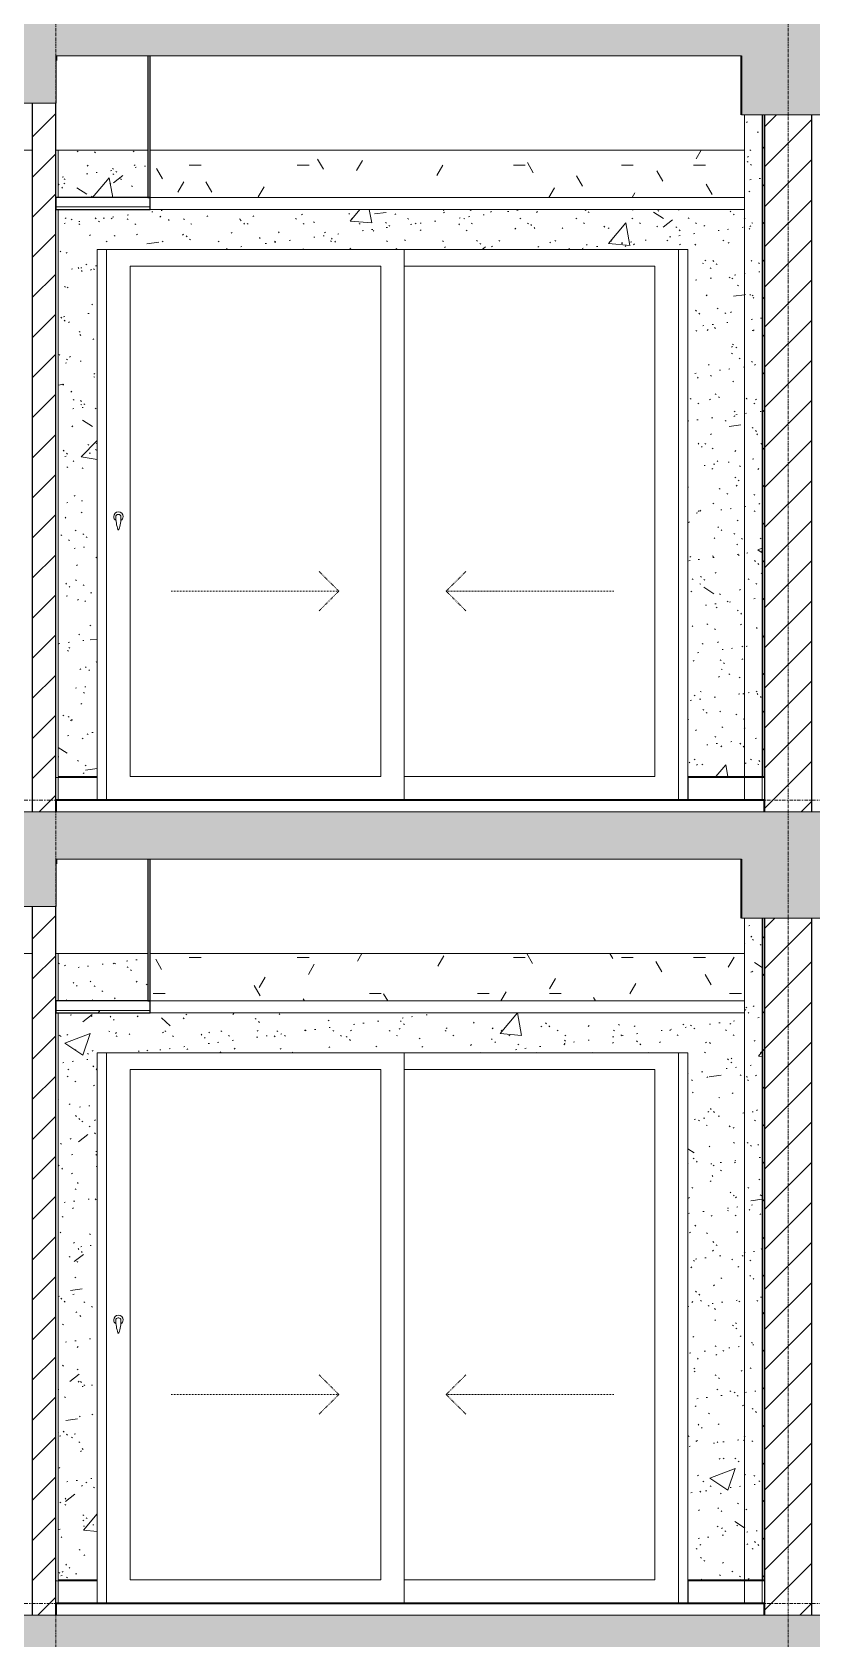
# Model space of a CAD drawing. Header units: millimetres. Extents: x -92143 to -2058, y -8802 to 35300.
# Drawn here: x -48537 to -45237, y 5450 to 12250 of the extents above; entities that cross this region are included whole.
import ezdxf

# ---------------------------------------------------------------- set-up
doc = ezdxf.new("R2010")
doc.units = ezdxf.units.MM
for name, pattern in [('Centre', [31.75, 6.35, -4.7625, 15.875, -4.7625]), ('Dash', [6.35, 3.175, -3.175]), ('Grid Line', [22.225, 12.7, -3.175, 3.175, -3.175])]:
    doc.linetypes.add(name, pattern=pattern)
for name, color, linetype, lineweight in [('0-1', 7, 'Continuous', 5), ('A-CLNG', 13, 'Continuous', 9), ('A-CLNG-1', 250, 'Continuous', 25), ('A-CLNG-2', 7, 'Continuous', 9), ('A-CLNG-PATT-2', 7, 'Continuous', 9), ('A-CLNG-PATT-3', 254, 'Continuous', 18), ('A-DETL-GENF-1', 7, 'Continuous', 9), ('A-DETL-THIN', 151, 'Continuous', 9), ('A-DOOR', 31, 'Continuous', 9), ('A-DOOR-FRAM', 31, 'Continuous', 9), ('A-DOOR-GLAZ', 31, 'Continuous', 9), ('A-DOOR-HDLN', 31, 'Dash', 18), ('A-FLOR-1', 10, 'Continuous', 35), ('A-FLOR-HRAL', 11, 'Continuous', 9), ('A-FLOR-HRAL-1', 253, 'Continuous', 18), ('A-FLOR-HRAL-2', 9, 'Continuous', 9), ('A-FLOR-LEVL-2', 51, 'Centre', 9), ('A-FLOR-PATT-1', 7, 'Continuous', 9), ('A-WALL-2', 250, 'Continuous', 25), ('A-WALL-3', 113, 'Continuous', 25), ('A-WALL-PATT-1', 7, 'Continuous', 9), ('A-WALL-PATT-2', 9, 'Continuous', 9), ('A-WALL-PATT-4', 111, 'Continuous', 9), ('I-WALL-1', 250, 'Continuous', 25), ('I-WALL-2', 7, 'Continuous', 9), ('S-BEAM-2', 7, 'Continuous', 9), ('S-BEAM-3', 10, 'Continuous', 35), ('S-GRID-1', 1, 'Grid Line', 9)]:
    doc.layers.add(name, color=color, linetype=linetype, lineweight=lineweight)
pattern_1 = [(45, (-51987.05, 14125), (-84.8528, 84.8528), [])]
pattern_2 = [(50, (-51987.05, 14125), (1093.104, -95.634), [114.3, -1257.3]), (355, (-51987, 14125), (-211.46, 1146.34), [91.44, -1005.84]), (100.451, (-51896, 14117), (881.66, 1050.7), [97.14, -1068.54]), (46.184, (-51987, 14429.8), (1626.47, -252.26), [171.45, -1885.95]), (96.636, (-51851.5, 14408.8), (1424.42, 1484.57), [145.7, -1602.8]), (351.184, (-51987, 14429.8), (1424.43, 1484.55), [137.16, -1508.76]), (21, (-51834.65, 14353.6), (909.69, -613.59), [114.3, -1257.3]), (326, (-51834.7, 14353.6), (370.81, 1105.13), [91.44, -1005.84]), (71.451, (-51758.8, 14302.5), (1280.5, 491.53), [97.14, -1068.54]), (37.5, (-51987.05, 14125), (18.531, 507.33), [50.292, -943.356, 50.292, -970.788, -1009.65]), (37.5, (-51987.05, 14125), (18.531, 507.33), [-2014.73, 50.29, -959.36]), (7.5, (-51987.05, 14125), (400.918, 601.084), [50.292, -531.876, 50.292, -920.496, -384.81]), (7.5, (-51987.05, 14125), (400.918, 601.084), [-1552.956, 50.29, -334.52]), (327.5, (-52326.9, 14125), (813.545, -34.374), [50.292, -330.708, 50.292, -1138.428, -1577.34]), (327.5, (-52326.9, 14125), (813.545, -34.374), [-1569.72, 50.29, -1527.05]), (317.5, (-52479.3, 14125), (888.775, 152.56), [50.29, -445.01, 50.29, -739.14, -1120.14]), (317.5, (-52479.3, 14125), (888.775, 152.56), [-1284.73, 50.29, -1069.85])]
pattern_3 = [(37.5, (-51987.05, 14125), (-4.7995, 146.8239), [5.029, -110.795, 5.029, -124.511, -123.825]), (37.5, (-51987.05, 14125), (-4.7995, 146.8239), [-245.364, 5.029, -118.796]), (7.5, (-51987.05, 14125), (134.8574, 215.0472), [5.029, -57.455, 5.029, -99.365, -40.005]), (7.5, (-51987.05, 14125), (134.8574, 215.0472), [-166.878, 5.029, -34.976]), (327.5, (-52080.78, 14125), (237.2978, 0.4316), [5.029, -33.071, 5.029, -132.131, -179.07]), (327.5, (-52080.78, 14125), (237.2978, 0.4316), [-175.26, 5.029, -174.041]), (317.5, (-52080.78, 14125), (229.067, 66.8792), [5.029, -14.021, 5.029, -84.887, -102.87]), (317.5, (-52080.78, 14125), (229.067, 66.8792), [-108.966, 5.029, -97.841])]
pattern_4 = [(45, (-51987.05, 14125), (-79.5495, 79.5495), [])]
pattern_5 = [(0, (-51987.05, 14125), (609.6, 152.4), [50.292, -406.908, 50.292, -406.908, -2438.4]), (0, (-51987.05, 14125), (609.6, 152.4), [-914.4, 50.292, -864.108, 50.292, -406.908, -1066.8]), (0, (-51987.05, 14125), (609.6, 152.4), [-2286, 50.292, -254.508, 50.292, -711.708]), (120, (-51758.45, 14201.2), (-436.7823, 451.729), [50.292, -406.908, 50.292, -2845.308]), (120, (-51758.45, 14201.2), (-436.7823, 451.729), [-507.492, -406.908, 50.292, -864.108, -1524]), (120, (-51758.45, 14201.2), (-436.7823, 451.729), [-1828.8, 50.292, -406.908, 50.292, -1016.508]), (120, (-51758.45, 14201.2), (-436.7823, 451.729), [-2336.292, -254.508, 50.292, -711.708]), (240, (-51682.25, 14506), (-172.8177, -604.129), [50.292, -406.908, 50.292, -406.908, -2438.4]), (240, (-51682.25, 14506), (-172.8177, -604.129), [-914.4, 50.292, -864.108, 50.292, -406.908, -1066.8]), (240, (-51682.25, 14506), (-172.8177, -604.129), [-2286, 50.292, -254.508, 50.292, -711.708])]

# ---------------------------------------------------------------- blocks, each defined once
blk = doc.blocks.new('NCV_TKTC_KET CAU_rvt-1-TKCS_MẶT CẮT E')
at = {"layer": 'A-FLOR-PATT-1'}
h = blk.add_hatch(color=256, dxfattribs=at)
h.paths.add_polyline_path([(-48635.6, 12130), (-48635.6, 12150), (-50536.9, 12150), (-50536.9, 12130), (-48844.9, 12130)])
h.paths.add_polyline_path([(-73236.9, 12130), (-73236.9, 12150), (-75336.9, 12150), (-75336.9, 12130), (-73352.2, 12130)])
h.paths.add_polyline_path([(-20336.9, 12130), (-20336.9, 12150), (-22235.3, 12150), (-22235.3, 12130), (-20484.2, 12130)])
h.paths.add_polyline_path([(-66936.9, 12130), (-65032.3, 12130), (-65032.3, 12150), (-66936.9, 12150)])
h.paths.add_polyline_path([(-22435.3, 12130), (-22435.3, 12150), (-22438.4, 12150), (-22438.4, 12130)])
h.paths.add_polyline_path([(-28536.9, 12130), (-28536.9, 12150), (-30435.3, 12150), (-30435.3, 12130), (-28807.5, 12130)])
h.paths.add_polyline_path([(-58736.9, 12130), (-56833.3, 12130), (-56833.3, 12150), (-58736.9, 12150)])
h.paths.add_polyline_path([(-30635.3, 12130), (-30635.3, 12150), (-30638.4, 12150), (-30638.4, 12130)])
h.paths.add_polyline_path([(-40434.4, 12130), (-40434.4, 12150), (-42336.9, 12150), (-42336.9, 12130), (-40521.7, 12130)])
h.paths.add_polyline_path([(-48435.6, 12130), (-48433.3, 12130), (-48433.3, 12150), (-48435.6, 12150)])
h = blk.add_hatch(color=256, dxfattribs=at)
h.paths.add_polyline_path([(-74122.9, 8730), (-73236.9, 8730), (-73236.9, 8750), (-75336.9, 8750), (-75336.9, 8730), (-74739.4, 8730)])
h.paths.add_polyline_path([(-20336.9, 8730), (-20336.9, 8750), (-22235.3, 8750), (-22235.3, 8730), (-20484.2, 8730)])
h.paths.add_polyline_path([(-66936.9, 8730), (-65032.3, 8730), (-65032.3, 8750), (-66936.9, 8750)])
h.paths.add_polyline_path([(-22438.4, 8730), (-22435.3, 8730.3), (-22435.3, 8750), (-22438.4, 8749.9), (-22438.4, 8741.9)])
h.paths.add_polyline_path([(-28536.9, 8730), (-28536.9, 8750), (-30435.3, 8750), (-30435.3, 8730), (-28807.5, 8730)])
h.paths.add_polyline_path([(-58736.9, 8730), (-56833.3, 8730), (-56833.3, 8750), (-58736.9, 8750)])
h.paths.add_polyline_path([(-50536.9, 8730), (-48635.6, 8730), (-48635.6, 8750), (-50536.9, 8750)])
h.paths.add_polyline_path([(-30635.3, 8730), (-30635.3, 8750), (-30638.4, 8750), (-30638.4, 8730)])
h.paths.add_polyline_path([(-40434.4, 8730), (-40434.4, 8750), (-42336.9, 8750), (-42336.9, 8730), (-40521.7, 8730)])
h.paths.add_polyline_path([(-48435.6, 8730), (-48433.3, 8730), (-48433.3, 8750), (-48435.6, 8750)])
at = {"layer": 'A-FLOR-1'}
for p, q in [((-48435.6, 12130), (-48433.3, 12130)), ((-48433.3, 12130), (-48433.3, 12150)), ((-48435.6, 8730), (-48433.3, 8730)), ((-48433.3, 8730), (-48433.3, 8750))]:
    blk.add_line(p, q, dxfattribs=at)
at = {"layer": 'S-BEAM-2'}
for p, q in [((-48536.9, 11750), (-50436.9, 11750)), ((-48046.9, 11750), (-48436.9, 11750)), ((-45521.9, 11750), (-48036.9, 11750)), ((-48536.9, 8350), (-50436.9, 8350)), ((-48046.9, 8350), (-48436.9, 8350)), ((-45521.9, 8350), (-48036.9, 8350))]:
    blk.add_line(p, q, dxfattribs=at)
at = {"layer": 'S-BEAM-3'}
for p, q in [((-45536.9, 12150), (-45536.9, 11900)), ((-45536.9, 8750), (-45536.9, 8500))]:
    blk.add_line(p, q, dxfattribs=at)
blk = doc.blocks.new('Railing - Railing-915953-TKCS_MẶT CẮT E')
at = {"layer": 'A-FLOR-HRAL-1'}
for p, q in [((-45436.9, 5695), (-45446.9, 5695)), ((-45446.9, 5695), (-45446.9, 5600)), ((-45436.9, 5600), (-45436.9, 5695)), ((-45446.9, 5600), (-45436.9, 5600))]:
    blk.add_line(p, q, dxfattribs=at)
at = {"layer": 'A-FLOR-HRAL-2'}
for p, q in [((-45760.3, 5600), (-45760.3, 5695)), ((-45760.3, 5695), (-45521.9, 5695)), ((-45521.9, 5600), (-45521.9, 5695)), ((-45521.9, 5695), (-45446.9, 5695))]:
    blk.add_line(p, q, dxfattribs=at)
blk = doc.blocks.new('Railing - Railing-915947-TKCS_MẶT CẮT E')
at = {"layer": 'A-FLOR-HRAL-2'}
for p, q in [((-48436.9, 5695), (-48426.9, 5695)), ((-48426.9, 5600), (-48426.9, 5695)), ((-48426.9, 5695), (-48262.4, 5695)), ((-48262.4, 5695), (-48262.4, 5600))]:
    blk.add_line(p, q, dxfattribs=at)
blk = doc.blocks.new('CL_01-VÁCH DỰNG THẠCH CAO CĂN HỘ LOẠI 1-5D6 - CL_01-VÁCH DỰNG THẠCH CAO CĂN HỘ LOẠI 1A-5-913136-TKCS_MẶT CẮT E')
at = {"layer": 'A-CLNG-PATT-3'}
h = blk.add_hatch(dxfattribs=at)
h.set_pattern_fill('FP_2', color=256, style=0, pattern_type=2)
h.set_pattern_definition(pattern_5)
h.paths.add_polyline_path([(-47611.8, 8150), (-45521.9, 8150), (-45521.9, 8350), (-48036.9, 8350), (-48036.9, 8150)])
at = {"layer": 'A-CLNG-1'}
for p, q in [((-48046.9, 8750), (-48046.9, 8150)), ((-48036.9, 8150), (-48036.9, 8750)), ((-48046.9, 8150), (-48036.9, 8150))]:
    blk.add_line(p, q, dxfattribs=at)
blk = doc.blocks.new('NCV_TKTC_TANG 2_rvt-1-TKCS_MẶT CẮT E')
at = {"layer": 'A-CLNG-PATT-2'}
h = blk.add_hatch(dxfattribs=at)
h.set_pattern_fill('FP_12', color=256, style=0, pattern_type=2)
h.set_pattern_definition([(0, (-51987.05, 14125), (1219.2, 304.8), [50.29, -864.11, 50.29, -864.11, -4876.8]), (0, (-51987.05, 14125), (1219.2, 304.8), [-1828.8, 50.29, -1778.51, 50.29, -864.11, -2133.6]), (0, (-51987.05, 14125), (1219.2, 304.8), [-4572, 50.29, -559.31, 50.29, -1473.71]), (120, (-51529.85, 14277.4), (-873.565, 903.458), [50.29, -864.11, 50.29, -5740.91]), (120, (-51529.85, 14277.4), (-873.565, 903.458), [-964.69, -864.11, 50.29, -1778.51, -3048]), (120, (-51529.85, 14277.4), (-873.565, 903.458), [-3657.6, 50.29, -864.11, 50.29, -2083.31]), (120, (-51529.85, 14277.4), (-873.565, 903.458), [-4622.29, -559.31, 50.29, -1473.71]), (240, (-51377.45, 14887), (-345.635, -1208.258), [50.29, -864.11, 50.29, -5740.91]), (240, (-51377.45, 14887), (-345.635, -1208.258), [-964.69, -864.11, 50.29, -1778.51, -3048]), (240, (-51377.45, 14887), (-345.635, -1208.258), [-3657.6, 50.29, -864.11, 50.29, -2083.31]), (240, (-51377.45, 14887), (-345.635, -1208.258), [-4622.29, -559.31, 50.29, -1473.71])])
h.paths.add_polyline_path([(-48036.9, 8100), (-48036.9, 8110), (-48436.9, 8110), (-48436.9, 8100)])
at = {"layer": 'A-WALL-PATT-1'}
h = blk.add_hatch(dxfattribs=at)
h.set_pattern_fill('FP_5', color=256, style=0, pattern_type=2)
h.set_pattern_definition(pattern_4)
h.paths.add_polyline_path([(-45436.9, 5700), (-45436.9, 8500), (-45446.9, 8500), (-45446.9, 5700)])
at = {"layer": 'A-WALL-PATT-2'}
h = blk.add_hatch(dxfattribs=at)
h.set_pattern_fill('FP_1', color=256, style=0, pattern_type=2)
h.set_pattern_definition(pattern_1)
h.paths.add_polyline_path([(-48536.6, 5550), (-48436.9, 5550), (-48436.9, 8550), (-48536.9, 8550), (-48536.9, 5550)])
h = blk.add_hatch(dxfattribs=at)
h.set_pattern_fill('FP_7', color=256, style=0, pattern_type=2)
h.set_pattern_definition(pattern_2)
h.paths.add_polyline_path([(-45521.9, 5700), (-45511.9, 5700), (-45511.9, 8500), (-45521.9, 8500), (-45521.9, 5977.7)])
h = blk.add_hatch(dxfattribs=at)
h.set_pattern_fill('FP_6', color=256, style=0, pattern_type=2)
h.set_pattern_definition(pattern_3)
h.paths.add_polyline_path([(-45521.9, 5700), (-45511.9, 5700), (-45511.9, 8500), (-45521.9, 8500), (-45521.9, 5977.7)])
h = blk.add_hatch(dxfattribs=at)
h.set_pattern_fill('FP_7', color=256, style=0, pattern_type=2)
h.set_pattern_definition(pattern_2)
h.paths.add_polyline_path([(-45454, 5700), (-45446.9, 5700), (-45446.9, 8500), (-45511.9, 8500), (-45511.9, 5700)])
h = blk.add_hatch(dxfattribs=at)
h.set_pattern_fill('FP_6', color=256, style=0, pattern_type=2)
h.set_pattern_definition(pattern_3)
h.paths.add_polyline_path([(-45454, 5700), (-45446.9, 5700), (-45446.9, 8500), (-45511.9, 8500), (-45511.9, 5700)])
h = blk.add_hatch(dxfattribs=at)
h.set_pattern_fill('FP_7', color=256, style=0, pattern_type=2)
h.set_pattern_definition(pattern_2)
h.paths.add_polyline_path([(-48426.9, 5700), (-48262.4, 5700), (-48262.4, 7930), (-45762.4, 7930), (-45762.2, 5700), (-45521.9, 5700), (-45521.9, 8100), (-48426.9, 8100), (-48426.9, 5977.7)])
h.paths.add_polyline_path([(-48305, 8150), (-48046.9, 8150), (-48046.9, 8350), (-48426.9, 8350), (-48426.9, 8150)])
h = blk.add_hatch(dxfattribs=at)
h.set_pattern_fill('FP_6', color=256, style=0, pattern_type=2)
h.set_pattern_definition(pattern_3)
h.paths.add_polyline_path([(-48426.9, 5700), (-48262.4, 5700), (-48262.4, 7930), (-45762.4, 7930), (-45762.2, 5700), (-45521.9, 5700), (-45521.9, 8100), (-48426.9, 8100), (-48426.9, 5977.7)])
h.paths.add_polyline_path([(-48305, 8150), (-48046.9, 8150), (-48046.9, 8350), (-48426.9, 8350), (-48426.9, 8150)])
at = {"layer": 'A-CLNG-1'}
for p, q in [((-48036.9, 8150), (-48436.9, 8150)), ((-48436.9, 8150), (-48436.9, 8100)), ((-48436.9, 8100), (-48036.9, 8100)), ((-48036.9, 8100), (-48036.9, 8150))]:
    blk.add_line(p, q, dxfattribs=at)
at = {"layer": 'A-CLNG-2'}
for p, q in [((-48036.9, 8110), (-48436.9, 8110)), ((-48036.9, 8150), (-45521.9, 8150)), ((-45521.9, 8100), (-48036.9, 8100))]:
    blk.add_line(p, q, dxfattribs=at)
at = {"layer": 'A-FLOR-1'}
for p, q in [((-45436.9, 5600), (-48436.9, 5600)), ((-48436.9, 5600), (-48436.9, 5550)), ((-45436.9, 5550), (-45436.9, 5600))]:
    blk.add_line(p, q, dxfattribs=at)
at = {"layer": 'A-WALL-2'}
for p, q in [((-48536.9, 8550), (-48536.9, 5550)), ((-48436.9, 5550), (-48436.9, 8550))]:
    blk.add_line(p, q, dxfattribs=at)
at = {"layer": 'I-WALL-1'}
for p, q in [((-45446.9, 8500), (-45446.9, 5700)), ((-45436.9, 5700), (-45436.9, 8500)), ((-45446.9, 5700), (-45436.9, 5700))]:
    blk.add_line(p, q, dxfattribs=at)
at = {"layer": 'I-WALL-2'}
for p, q in [((-45521.9, 5700), (-45521.9, 8500)), ((-48426.9, 8350), (-48426.9, 8150)), ((-48426.9, 8100), (-48426.9, 5700)), ((-48262.4, 5700), (-48262.4, 7930)), ((-48262.4, 7930), (-45762.4, 7930)), ((-45762.4, 7930), (-45762.4, 5700)), ((-48426.9, 5700), (-48262.4, 5700)), ((-45762.4, 5700), (-45521.9, 5700)), ((-45511.9, 5700), (-45521.9, 5700)), ((-45511.9, 5700), (-45446.9, 5700))]:
    blk.add_line(p, q, dxfattribs=at)
at = {"layer": 'A-CLNG'}
blk.add_blockref('CL_01-VÁCH DỰNG THẠCH CAO CĂN HỘ LOẠI 1-5D6 - CL_01-VÁCH DỰNG THẠCH CAO CĂN HỘ LOẠI 1A-5-913136-TKCS_MẶT CẮT E', (0, 0), dxfattribs=at)
at = {"layer": 'A-FLOR-HRAL'}
for name in ['Railing - Railing-915947-TKCS_MẶT CẮT E', 'Railing - Railing-915953-TKCS_MẶT CẮT E']:
    blk.add_blockref(name, (0, 0), dxfattribs=at)
blk = doc.blocks.new('CL_01-VÁCH DỰNG THẠCH CAO CĂN HỘ LOẠI 1-5D6 - CL_01-VÁCH DỰNG THẠCH CAO CĂN HỘ LOẠI 1A-5-V178-TKCS_MẶT CẮT E')
at = {"layer": 'A-CLNG-PATT-3'}
h = blk.add_hatch(dxfattribs=at)
h.set_pattern_fill('FP_2', color=256, style=0, pattern_type=2)
h.set_pattern_definition(pattern_5)
h.paths.add_polyline_path([(-45521.9, 11550), (-45521.9, 11750), (-48036.9, 11750), (-48036.9, 11550), (-46378.8, 11550)])
at = {"layer": 'A-CLNG-1'}
for p, q in [((-48046.9, 12150), (-48046.9, 11550)), ((-48036.9, 11550), (-48036.9, 12150)), ((-48046.9, 11550), (-48036.9, 11550))]:
    blk.add_line(p, q, dxfattribs=at)
blk = doc.blocks.new('NCV_TKTC_TANG 3 - 4_rvt-2-TKCS_MẶT CẮT E')
at = {"layer": 'A-WALL-PATT-1'}
h = blk.add_hatch(dxfattribs=at)
h.set_pattern_fill('FP_5', color=256, style=0, pattern_type=2)
h.set_pattern_definition(pattern_4)
h.paths.add_polyline_path([(-45446.9, 9100), (-45436.9, 9100), (-45436.9, 11900), (-45446.9, 11900), (-45446.9, 9630.1)])
at = {"layer": 'A-WALL-PATT-2'}
h = blk.add_hatch(dxfattribs=at)
h.set_pattern_fill('FP_1', color=256, style=0, pattern_type=2)
h.set_pattern_definition(pattern_1)
h.paths.add_polyline_path([(-48436.9, 8950), (-48436.9, 11950), (-48536.9, 11950), (-48536.6, 8950)])
h = blk.add_hatch(dxfattribs=at)
h.set_pattern_fill('FP_7', color=256, style=0, pattern_type=2)
h.set_pattern_definition(pattern_2)
h.paths.add_polyline_path([(-45521.9, 9100), (-45511.9, 9100), (-45511.9, 11900), (-45521.9, 11900), (-45521.9, 9630.1)])
h = blk.add_hatch(dxfattribs=at)
h.set_pattern_fill('FP_6', color=256, style=0, pattern_type=2)
h.set_pattern_definition(pattern_3)
h.paths.add_polyline_path([(-45521.9, 9100), (-45511.9, 9100), (-45511.9, 11900), (-45521.9, 11900), (-45521.9, 9630.1)])
h = blk.add_hatch(dxfattribs=at)
h.set_pattern_fill('FP_7', color=256, style=0, pattern_type=2)
h.set_pattern_definition(pattern_2)
h.paths.add_polyline_path([(-45446.9, 9100), (-45446.9, 11900), (-45511.9, 11900), (-45511.9, 9100)])
h = blk.add_hatch(dxfattribs=at)
h.set_pattern_fill('FP_6', color=256, style=0, pattern_type=2)
h.set_pattern_definition(pattern_3)
h.paths.add_polyline_path([(-45446.9, 9100), (-45446.9, 11900), (-45511.9, 11900), (-45511.9, 9100)])
h = blk.add_hatch(dxfattribs=at)
h.set_pattern_fill('FP_7', color=256, style=0, pattern_type=2)
h.set_pattern_definition(pattern_2)
h.paths.add_polyline_path([(-48426.9, 9100), (-48262.4, 9100), (-48262.4, 11330), (-45762.4, 11330), (-45762.2, 9100), (-45521.9, 9100), (-45521.9, 11500), (-48426.9, 11500), (-48426.9, 9630.1)])
h.paths.add_polyline_path([(-48426.9, 11550), (-48046.9, 11550), (-48046.9, 11750), (-48426.9, 11750)])
h = blk.add_hatch(dxfattribs=at)
h.set_pattern_fill('FP_6', color=256, style=0, pattern_type=2)
h.set_pattern_definition(pattern_3)
h.paths.add_polyline_path([(-48426.9, 9100), (-48262.4, 9100), (-48262.4, 11330), (-45762.4, 11330), (-45762.2, 9100), (-45521.9, 9100), (-45521.9, 11500), (-48426.9, 11500), (-48426.9, 9630.1)])
h.paths.add_polyline_path([(-48426.9, 11550), (-48046.9, 11550), (-48046.9, 11750), (-48426.9, 11750)])
at = {"layer": 'A-CLNG-1'}
for p, q in [((-48036.9, 11550), (-48436.9, 11550)), ((-48436.9, 11550), (-48436.9, 11500)), ((-48436.9, 11500), (-48036.9, 11500)), ((-48036.9, 11500), (-48036.9, 11550))]:
    blk.add_line(p, q, dxfattribs=at)
at = {"layer": 'A-CLNG-2'}
for p, q in [((-48036.9, 11510), (-48436.9, 11510)), ((-48036.9, 11550), (-45521.9, 11550)), ((-45521.9, 11500), (-48036.9, 11500))]:
    blk.add_line(p, q, dxfattribs=at)
at = {"layer": 'A-FLOR-1'}
for p, q in [((-45436.9, 9000), (-48436.9, 9000)), ((-48436.9, 9000), (-48436.9, 8950)), ((-45436.9, 8950), (-45436.9, 9000))]:
    blk.add_line(p, q, dxfattribs=at)
at = {"layer": 'A-WALL-2'}
for p, q in [((-48536.9, 11950), (-48536.9, 8950)), ((-48436.9, 8950), (-48436.9, 11950))]:
    blk.add_line(p, q, dxfattribs=at)
at = {"layer": 'I-WALL-1'}
for p, q in [((-45446.9, 11900), (-45446.9, 9100)), ((-45436.9, 9100), (-45436.9, 11900)), ((-45446.9, 9100), (-45436.9, 9100))]:
    blk.add_line(p, q, dxfattribs=at)
at = {"layer": 'I-WALL-2'}
for p, q in [((-45521.9, 9100), (-45521.9, 11900)), ((-48426.9, 11750), (-48426.9, 11550)), ((-48426.9, 11500), (-48426.9, 9100)), ((-48262.4, 9100), (-48262.4, 11330)), ((-48262.4, 11330), (-45762.4, 11330)), ((-45762.4, 11330), (-45762.4, 9100)), ((-48426.9, 9100), (-48262.4, 9100)), ((-45762.4, 9100), (-45521.9, 9100)), ((-45511.9, 9100), (-45521.9, 9100)), ((-45511.9, 9100), (-45446.9, 9100))]:
    blk.add_line(p, q, dxfattribs=at)
at = {"layer": 'A-CLNG'}
blk.add_blockref('CL_01-VÁCH DỰNG THẠCH CAO CĂN HỘ LOẠI 1-5D6 - CL_01-VÁCH DỰNG THẠCH CAO CĂN HỘ LOẠI 1A-5-V178-TKCS_MẶT CẮT E', (0, 0), dxfattribs=at)
at = {"layer": 'A-FLOR-HRAL'}
for name in ['Railing - Railing-915947-TKCS_MẶT CẮT E', 'Railing - Railing-915953-TKCS_MẶT CẮT E']:
    blk.add_blockref(name, (0, 3400), dxfattribs=at)
blk = doc.blocks.new('DEG_02-DEG_03 - DEG_02-2500x2400mm-CỬA ĐI 02 CÁNH TRƯỢT-V77-TKCS_MẶT CẮT E')
at = {"layer": 'A-DOOR'}
for p, q in [((-46961.9, 5600), (-46961.9, 7930)), ((-48121.9, 5700), (-48121.9, 7860)), ((-48121.9, 7860), (-47061.9, 7860)), ((-47061.9, 7860), (-47061.9, 5700)), ((-47061.9, 5700), (-48121.9, 5700))]:
    blk.add_line(p, q, dxfattribs=at)
at = {"layer": 'A-DOOR', "flags": 128}
blk.add_lwpolyline([(-48170.4, 6808.7), (-48170.4, 6808.7), (-48170.4, 6808.7), (-48170.5, 6808.7), (-48170.5, 6808.7), (-48170.5, 6808.7), (-48170.5, 6808.7), (-48170.5, 6808.7), (-48170.5, 6808.7), (-48170.6, 6808.7), (-48170.6, 6808.7), (-48170.6, 6808.7), (-48170.6, 6808.7), (-48170.7, 6808.7), (-48170.7, 6808.7), (-48170.7, 6808.7), (-48170.8, 6808.7), (-48170.8, 6808.7), (-48170.8, 6808.7), (-48170.9, 6808.7), (-48170.9, 6808.7), (-48171, 6808.7), (-48171, 6808.7), (-48171.1, 6808.7), (-48171.1, 6808.7), (-48171.2, 6808.7), (-48171.2, 6808.7), (-48171.3, 6808.7), (-48171.3, 6808.7), (-48171.4, 6808.7), (-48171.4, 6808.7), (-48171.5, 6808.7), (-48171.6, 6808.7), (-48171.6, 6808.7), (-48171.7, 6808.7), (-48171.7, 6808.7), (-48171.8, 6808.7), (-48171.9, 6808.7), (-48171.9, 6808.7), (-48172, 6808.7), (-48172, 6808.7), (-48172.1, 6808.7), (-48172.2, 6808.7), (-48172.2, 6808.7), (-48172.3, 6808.7), (-48172.3, 6808.7), (-48172.4, 6808.7), (-48172.4, 6808.7), (-48172.5, 6808.7), (-48172.6, 6808.7), (-48172.6, 6808.7), (-48172.7, 6808.7), (-48172.7, 6808.7), (-48172.8, 6808.7), (-48172.8, 6808.7), (-48172.9, 6808.7), (-48172.9, 6808.7), (-48173, 6808.7), (-48173, 6808.7), (-48173, 6808.7), (-48173.1, 6808.7), (-48173.1, 6808.7), (-48173.2, 6808.7), (-48173.2, 6808.7), (-48173.2, 6808.7), (-48173.3, 6808.7), (-48173.3, 6808.7), (-48173.3, 6808.7), (-48173.3, 6808.7), (-48173.3, 6808.7), (-48173.4, 6808.7), (-48173.4, 6808.7), (-48173.4, 6808.7), (-48173.4, 6808.7), (-48173.4, 6808.7), (-48173.4, 6808.7), (-48173.4, 6808.7)], dxfattribs=at)
at = {"layer": 'A-DOOR'}
for centre, radius, start, end in [((-48171.9, 6800), 20, 0, 180), ((-48171.9, 6800), 20, 180, 240), ((-48173.4, 6799.2), 9.45, 90, 180), ((-48170.4, 6799.2), 9.45, 0, 90), ((-48171.9, 6800), 20, 300, 0), ((-48018.1, 6799.2), 164.8, 180, 199.13397), ((-48171.6, 6746), 2.34, 199.13397, 261.03098), ((-48172.3, 6746), 2.34, 278.96902, 340.86603), ((-48325.7, 6799.2), 164.8, 340.86603, 0)]:
    blk.add_arc(centre, radius, start, end, dxfattribs=at)
at = {"layer": 'A-DOOR-FRAM'}
for p, q in [((-48261.9, 7930), (-48261.9, 5600)), ((-48221.9, 5600), (-48221.9, 7930)), ((-45801.9, 5600), (-45801.9, 7930)), ((-45761.9, 5600), (-45761.9, 5700))]:
    blk.add_line(p, q, dxfattribs=at)
at = {"layer": 'A-DOOR-GLAZ'}
for p, q in [((-45901.9, 7860), (-46961.9, 7860)), ((-45901.9, 5700), (-45901.9, 7860)), ((-46961.9, 5700), (-45901.9, 5700))]:
    blk.add_line(p, q, dxfattribs=at)
at = {"layer": 'A-DOOR-HDLN'}
for p, q in [((-47239.2, 6484.2), (-47324, 6569.1)), ((-46784.7, 6484.2), (-46699.8, 6569.1)), ((-47949.2, 6484.2), (-47239.2, 6484.2)), ((-47239.2, 6484.2), (-47324, 6399.4)), ((-46784.7, 6484.2), (-46699.8, 6399.4)), ((-46074.7, 6484.2), (-46784.7, 6484.2))]:
    blk.add_line(p, q, dxfattribs=at)

msp = doc.modelspace()

# ---------------------------------------------------------------- hatches: boundary and pattern name
at = {"layer": 'A-DETL-GENF-1'}
for points in [[(-17236.9, 11750), (-17236.9, 12350), (-78233.3, 12350), (-78233.3, 11750), (-77935.7, 11750), (-77935.7, 12150), (-73233.6, 12150), (-73233.6, 11950), (-73033.3, 11950), (-73033.3, 12150), (-70108.5, 12150), (-70108.5, 11900), (-69708.5, 11900), (-69708.5, 12150), (-65032.3, 12150), (-65032.3, 11950), (-64832.3, 11950), (-64832.3, 12150), (-61933.6, 12150), (-61933.6, 11900), (-61533.6, 11900), (-61533.6, 12150), (-56833.3, 12150), (-56833.3, 11950), (-56633.3, 11950), (-56633.3, 12150), (-53733.2, 12150), (-53733.2, 11900), (-53333.2, 11900), (-53333.2, 12150), (-48635.6, 12150), (-48635.6, 11950), (-48435.6, 11950), (-48435.6, 12150), (-45535.3, 12150), (-45535.3, 11900), (-45134.4, 11900), (-45134.4, 12150), (-40434.4, 12150), (-40434.4, 11950), (-40234.4, 11950), (-40234.4, 12150), (-37436.9, 12150), (-37436.9, 11900), (-37037.4, 11900), (-37037.4, 12150), (-33860.3, 12150), (-33860.3, 11900), (-33436.9, 11900), (-33436.9, 12150), (-30635.3, 12150), (-30635.3, 11950), (-30435.3, 11950), (-30435.3, 12150), (-25735.7, 12150), (-25735.7, 11900), (-25335.7, 11900), (-25335.7, 12150), (-22435.3, 12150), (-22435.3, 11950), (-22235.3, 11950), (-22235.3, 12150), (-17535.3, 12150), (-17535.3, 11750)], [(-77935.7, 8350), (-77935.7, 8750), (-73233.6, 8750), (-73233.6, 8550), (-73033.3, 8550), (-73033.3, 8750), (-70108.5, 8750), (-70108.5, 8500), (-69708.5, 8500), (-69708.5, 8750), (-65032.3, 8750), (-65032.3, 8550), (-64832.3, 8550), (-64832.3, 8750), (-61933.6, 8750), (-61933.6, 8500), (-61533.6, 8500), (-61533.6, 8750), (-56833.3, 8750), (-56833.3, 8550), (-56633.3, 8550), (-56633.3, 8750), (-53733.2, 8750), (-53733.2, 8500), (-53333.2, 8500), (-53333.2, 8750), (-48635.6, 8750), (-48635.6, 8550), (-48435.6, 8550), (-48435.6, 8750), (-45535.3, 8750), (-45535.3, 8500), (-45134.4, 8500), (-45134.4, 8750), (-40434.4, 8750), (-40434.4, 8550), (-40234.4, 8550), (-40234.4, 8750), (-37436.9, 8750), (-37436.9, 8500), (-37037.4, 8500), (-37037.4, 8750), (-33860.3, 8750), (-33860.3, 8500), (-33436.9, 8500), (-33436.9, 8750), (-30635.3, 8750), (-30635.3, 8550), (-30435.3, 8550), (-30435.3, 8750), (-25735.7, 8750), (-25735.7, 8500), (-25335.7, 8500), (-25335.7, 8750), (-22435.3, 8750), (-22435.3, 8550), (-22235.3, 8550), (-22235.3, 8750), (-17535.3, 8750), (-17535.3, 8350), (-17236.9, 8350), (-17236.9, 8950), (-78233.3, 8950), (-78233.3, 8350)], [(-17236.9, 4950), (-17236.9, 5550), (-78233.3, 5550), (-78233.3, 4950), (-77935.7, 4950), (-77935.7, 5350), (-73233.6, 5350), (-73233.6, 5150), (-73033.3, 5150), (-73033.3, 5350), (-70108.5, 5350), (-70108.5, 5100), (-69708.5, 5100), (-69708.5, 5350), (-65032.3, 5350), (-65032.3, 5150), (-64832.3, 5150), (-64832.3, 5350), (-61933.6, 5350), (-61933.6, 5100), (-61533.6, 5100), (-61533.6, 5350), (-56833.3, 5350), (-56833.3, 5150), (-56633.3, 5150), (-56633.3, 5350), (-53733.2, 5350), (-53733.2, 5100), (-53333.2, 5100), (-53333.2, 5350), (-48635.6, 5350), (-48635.6, 5150), (-48435.6, 5150), (-48435.6, 5350), (-45535.3, 5350), (-45535.3, 5100), (-45134.4, 5100), (-45134.4, 5350), (-40434.4, 5350), (-40434.4, 5150), (-40234.4, 5150), (-40234.4, 5350), (-37436.9, 5350), (-37436.9, 5100), (-37037.4, 5100), (-37037.4, 5350), (-33860.3, 5350), (-33860.3, 5100), (-33436.9, 5100), (-33436.9, 5350), (-30635.3, 5350), (-30635.3, 5150), (-30435.3, 5150), (-30435.3, 5350), (-25735.7, 5350), (-25735.7, 5100), (-25335.7, 5100), (-25335.7, 5350), (-22435.3, 5350), (-22435.3, 5150), (-22235.3, 5150), (-22235.3, 5350), (-17535.3, 5350), (-17535.3, 4950)]]:
    msp.add_hatch(color=256, dxfattribs=at).paths.add_polyline_path(points)
at = {"layer": 'A-WALL-PATT-4'}
h = msp.add_hatch(dxfattribs=at)
h.set_pattern_fill('FP_1', color=256, style=0, pattern_type=2)
h.set_pattern_definition(pattern_1)
h.paths.add_polyline_path([(-45299.8, 8950), (-45237.4, 8950), (-45237.4, 11900), (-45437.4, 11900), (-45437.4, 8950)])
h = msp.add_hatch(dxfattribs=at)
h.set_pattern_fill('FP_1', color=256, style=0, pattern_type=2)
h.set_pattern_definition(pattern_1)
h.paths.add_polyline_path([(-45237.4, 5550), (-45237.4, 8500), (-45437.4, 8500), (-45437.4, 5550)])

# ---------------------------------------------------------------- linework, layer by layer
at = {"layer": 'A-DETL-THIN'}
for p, q in [((-48435.6, 11950), (-48435.6, 12150)), ((-48435.6, 12150), (-45535.3, 12150)), ((-45535.3, 12150), (-45535.3, 11900)), ((-48635.6, 11950), (-48435.6, 11950)), ((-45535.3, 11900), (-45134.4, 11900)), ((-37037.4, 8950), (-78233.3, 8950)), ((-48435.6, 8550), (-48435.6, 8750)), ((-48435.6, 8750), (-45535.3, 8750)), ((-45535.3, 8750), (-45535.3, 8500)), ((-48635.6, 8550), (-48435.6, 8550)), ((-45535.3, 8500), (-45134.4, 8500)), ((-37037.4, 5550), (-78233.3, 5550))]:
    msp.add_line(p, q, dxfattribs=at)
at = {"layer": 'A-FLOR-LEVL-2'}
for p, q in [((-92142.8, 9000), (-5549.7, 9000)), ((-92142.8, 5600), (-5549.7, 5600))]:
    msp.add_line(p, q, dxfattribs=at)
at = {"layer": 'A-WALL-3'}
for p, q in [((-45437.4, 11900), (-45437.4, 8950)), ((-45237.4, 8950), (-45237.4, 11900)), ((-45437.4, 8500), (-45437.4, 5550)), ((-45237.4, 5550), (-45237.4, 8500))]:
    msp.add_line(p, q, dxfattribs=at)
at = {"layer": 'S-GRID-1'}
for p, q in [((-48436.9, -3701.5), (-48436.9, 30542.5)), ((-45336.9, -3701.5), (-45336.9, 30542.5))]:
    msp.add_line(p, q, dxfattribs=at)

# ---------------------------------------------------------------- block references
at = {"layer": '0-1'}
for name in ['NCV_TKTC_KET CAU_rvt-1-TKCS_MẶT CẮT E', 'NCV_TKTC_TANG 3 - 4_rvt-2-TKCS_MẶT CẮT E', 'NCV_TKTC_TANG 2_rvt-1-TKCS_MẶT CẮT E']:
    msp.add_blockref(name, (0, 0), dxfattribs=at)
at = {"layer": 'A-DOOR'}
for p in [(0, 3400), (0, 0)]:
    msp.add_blockref('DEG_02-DEG_03 - DEG_02-2500x2400mm-CỬA ĐI 02 CÁNH TRƯỢT-V77-TKCS_MẶT CẮT E', p, dxfattribs=at)

doc.saveas('drawing.dxf')
